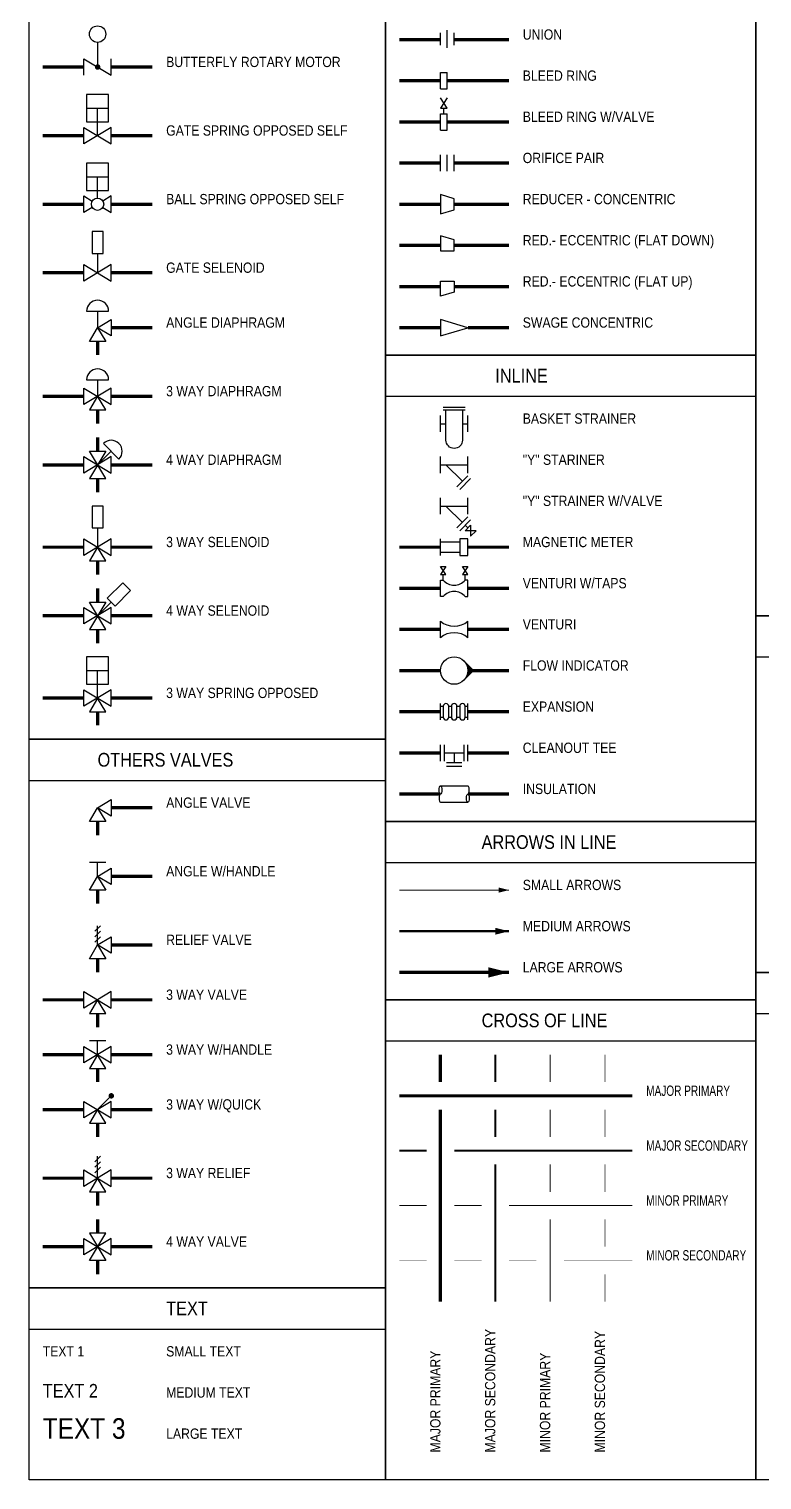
# Model space of a CAD drawing. Header units: inches. Extents: x 39.8 to 67.8, y 12.5 to 38.1.
# Drawn here: x 39.84 to 46.52, y 12.5 to 25.72 of the extents above; entities that cross this region are included whole.
import ezdxf
from ezdxf.enums import TextEntityAlignment as Align

# ---------------------------------------------------------------- set-up
doc = ezdxf.new("R2010")
doc.units = ezdxf.units.IN
doc.header["$MEASUREMENT"] = 0
for name, color, linetype in [('EQUIP', 3, 'Continuous'), ('GRAPH', 6, 'Continuous'), ('MAJOR-1', 2, 'Continuous'), ('MAJOR-2', 1, 'Continuous'), ('Minor-1', 4, 'Continuous'), ('Minor-2', 6, 'Continuous'), ('TEXT', 7, 'Continuous')]:
    doc.layers.add(name, color=color, linetype=linetype)
doc.styles.get("Standard").update_dxf_attribs({"font": 'arial.ttf'})

# ---------------------------------------------------------------- blocks, each defined once
blk = doc.blocks.new('VAL_CTRL_9')
blk.add_line((0, 0.9), (0, 0))
for points in [[(-0.5, -0.3), (-0.5, 0.3), (0.5, -0.3)], [(0.5, -0.3), (0.5, 0.3)]]:
    blk.add_lwpolyline(points)
at = {"const_width": 0.1}
blk.add_lwpolyline([(-0.05, 0, 1), (0.05, 0, 1)], format="xyb", close=True, dxfattribs=at)
blk.add_circle((0, 1.2), 0.3)
at = {"flags": 8}
for tag, p in [('SIZE', (1.4, 0.7)), ('SPEC', (0, -0.7)), ('TAG', (0, -1.3))]:
    blk.add_attdef(tag, text='', height=0.4, dxfattribs=at).set_placement(p, align=Align.MIDDLE)
blk = doc.blocks.new('VAL_CTRL_10')
for p, q in [((-0.4, 1), (0.4, 1)), ((0, 0), (0, 1))]:
    blk.add_line(p, q)
blk.add_lwpolyline([(-0.4, 0.5), (0.4, 0.5), (0.4, 1.5), (-0.4, 1.5)], close=True)
blk.add_lwpolyline([(-0.5, -0.3), (-0.5, 0.3), (0.5, -0.3), (0.5, 0.3), (-0.5, -0.3)])
at = {"flags": 8}
for tag, p in [('SIZE', (1.4, 0.7)), ('SPEC', (0, -0.7)), ('TAG', (0, -1.3))]:
    blk.add_attdef(tag, text='', height=0.4, dxfattribs=at).set_placement(p, align=Align.MIDDLE)
blk = doc.blocks.new('VAL_CTRL_11')
for p, q in [((-0.4, 1), (0.4, 1)), ((0, 0.224), (0, 1))]:
    blk.add_line(p, q)
blk.add_lwpolyline([(-0.4, 0.5), (0.4, 0.5), (0.4, 1.5), (-0.4, 1.5)], close=True)
for points in [[(-0.5, -0.3), (-0.5, 0.3), (-0.192, 0.115)], [(0.192, -0.115), (0.5, -0.3), (0.5, 0.3), (0.192, 0.115)], [(-0.192, -0.115), (-0.5, -0.3)]]:
    blk.add_lwpolyline(points)
blk.add_circle((0, 0), 0.224)
at = {"flags": 8}
for tag, p in [('SIZE', (1.4, 0.7)), ('SPEC', (0, -0.7)), ('TAG', (0, -1.3))]:
    blk.add_attdef(tag, text='', height=0.4, dxfattribs=at).set_placement(p, align=Align.MIDDLE)
blk = doc.blocks.new('VAL_CTRL_12')
blk.add_line((0, 0.7), (0, 0))
blk.add_lwpolyline([(-0.2, 0.7), (0.2, 0.7), (0.2, 1.5), (-0.2, 1.5)], close=True)
blk.add_lwpolyline([(-0.5, -0.3), (-0.5, 0.3), (0.5, -0.3), (0.5, 0.3), (-0.5, -0.3)])
at = {"flags": 8}
for tag, p in [('SIZE', (1.4, 0.7)), ('SPEC', (0, -0.7)), ('TAG', (0, -1.3))]:
    blk.add_attdef(tag, text='', height=0.4, dxfattribs=at).set_placement(p, align=Align.MIDDLE)
blk = doc.blocks.new('VAL_CTRL_15')
for p, q in [((-0.4, 0.6), (0.4, 0.6)), ((0, 0.6), (0, 0))]:
    blk.add_line(p, q)
blk.add_lwpolyline([(0, 0), (0.3, -0.5), (-0.3, -0.5), (0, 0), (0.5, 0.3), (0.5, -0.3)], close=True)
blk.add_arc((0, 0.6), 0.4, 0, 180)
at = {"flags": 8}
for tag, p in [('SIZE', (-1.2, 0.6)), ('SPEC', (-1.2, 0)), ('TAG', (-1.2, -0.6))]:
    blk.add_attdef(tag, text='', height=0.4, dxfattribs=at).set_placement(p, align=Align.MIDDLE)
blk = doc.blocks.new('VAL_CTRL_16')
for p, q in [((-0.4, 0.6), (0.4, 0.6)), ((0, 0.6), (0, 0))]:
    blk.add_line(p, q)
blk.add_lwpolyline([(-0.5, -0.3), (-0.5, 0.3), (0.5, -0.3), (0.5, 0.3), (-0.5, -0.3)])
blk.add_lwpolyline([(0, 0), (-0.3, -0.5), (0.3, -0.5)], close=True)
blk.add_arc((0, 0.6), 0.4, 0, 180)
at = {"flags": 8}
for tag, p in [('SIZE', (1.2, 0.6)), ('SPEC', (1.2, -0.6)), ('TAG', (1.2, -1.2))]:
    blk.add_attdef(tag, text='', height=0.4, dxfattribs=at).set_placement(p, align=Align.MIDDLE)
blk = doc.blocks.new('VAL_CTRL_17')
for p, q in [((0.212, 0.778), (0.778, 0.212)), ((0.495, 0.495), (0, 0))]:
    blk.add_line(p, q)
for points in [[(-0.5, -0.3), (-0.5, 0.3), (0.5, -0.3), (0.5, 0.3), (-0.5, -0.3)], [(-0.3, 0.5), (0.3, 0.5), (-0.3, -0.5), (0.3, -0.5), (-0.3, 0.5)]]:
    blk.add_lwpolyline(points)
blk.add_arc((0.495, 0.495), 0.4, 315, 135)
at = {"flags": 8}
for tag, p in [('SIZE', (1.7, 0.6)), ('SPEC', (1.2, -0.6)), ('TAG', (1.2, -1.2))]:
    blk.add_attdef(tag, text='', height=0.4, dxfattribs=at).set_placement(p, align=Align.MIDDLE)
blk = doc.blocks.new('VAL_CTRL_19')
blk.add_line((0.495, 0.495), (0, 0))
blk.add_lwpolyline([(0.354, 0.636), (0.636, 0.354), (1.202, 0.919), (0.919, 1.202)], close=True)
for points in [[(-0.5, -0.3), (-0.5, 0.3), (0.5, -0.3), (0.5, 0.3), (-0.5, -0.3)], [(-0.3, 0.5), (0.3, 0.5), (-0.3, -0.5), (0.3, -0.5), (-0.3, 0.5)]]:
    blk.add_lwpolyline(points)
at = {"flags": 8}
for tag, p in [('SIZE', (1.867, 0.6)), ('SPEC', (1.1, -0.6)), ('TAG', (1.1, -1.2))]:
    blk.add_attdef(tag, text='', height=0.4, dxfattribs=at).set_placement(p, align=Align.MIDDLE)
blk = doc.blocks.new('VAL_CTRL_18')
blk.add_line((0, 0.7), (0, 0))
for points in [[(-0.2, 0.7), (0.2, 0.7), (0.2, 1.5), (-0.2, 1.5)], [(0, 0), (-0.3, -0.5), (0.3, -0.5)]]:
    blk.add_lwpolyline(points, close=True)
blk.add_lwpolyline([(-0.5, -0.3), (-0.5, 0.3), (0.5, -0.3), (0.5, 0.3), (-0.5, -0.3)])
at = {"flags": 8}
for tag, p in [('SIZE', (1.2, 0.6)), ('SPEC', (1.2, -0.6)), ('TAG', (1.2, -1.2))]:
    blk.add_attdef(tag, text='', height=0.4, dxfattribs=at).set_placement(p, align=Align.MIDDLE)
blk = doc.blocks.new('VAL_CTRL_20')
for p, q in [((-0.4, 1), (0.4, 1)), ((0, 0), (0, 1))]:
    blk.add_line(p, q)
for points in [[(-0.4, 0.5), (0.4, 0.5), (0.4, 1.5), (-0.4, 1.5)], [(0, 0), (-0.3, -0.5), (0.3, -0.5)]]:
    blk.add_lwpolyline(points, close=True)
blk.add_lwpolyline([(-0.5, -0.3), (-0.5, 0.3), (0.5, -0.3), (0.5, 0.3), (-0.5, -0.3)])
at = {"flags": 8}
for tag, p in [('SIZE', (1.2, 0.6)), ('SPEC', (1.2, -0.6)), ('TAG', (1.2, -1.2))]:
    blk.add_attdef(tag, text='', height=0.4, dxfattribs=at).set_placement(p, align=Align.MIDDLE)
blk = doc.blocks.new('VAL_ANGLE')
blk.add_lwpolyline([(0, 0), (0.3, -0.5), (-0.3, -0.5), (0, 0), (0.5, 0.3), (0.5, -0.3)], close=True)
at = {"flags": 8}
for tag, p in [('SIZE', (-1.1, 0.6)), ('SPEC', (-1.1, 0)), ('TAG', (-1.1, -0.6))]:
    blk.add_attdef(tag, text='', height=0.4, dxfattribs=at).set_placement(p, align=Align.MIDDLE)
blk = doc.blocks.new('VAL_ANGLE1')
for p, q in [((0.3, 0.5), (-0.3, 0.5)), ((0, 0), (0, 0.5))]:
    blk.add_line(p, q)
blk.add_lwpolyline([(0, 0), (0.3, -0.5), (-0.3, -0.5), (0, 0), (0.5, 0.3), (0.5, -0.3)], close=True)
at = {"flags": 8}
for tag, p in [('SIZE', (-1.1, 0.6)), ('SPEC', (-1.1, 0)), ('TAG', (-1.1, -0.6))]:
    blk.add_attdef(tag, text='', height=0.4, dxfattribs=at).set_placement(p, align=Align.MIDDLE)
blk = doc.blocks.new('VAL_RELIEF')
for p, q in [((-0.1, 0.5), (0.1, 0.7)), ((0, 0), (0, 0.7)), ((-0.1, 0.3), (0.1, 0.5)), ((-0.1, 0.1), (0.1, 0.3))]:
    blk.add_line(p, q)
blk.add_lwpolyline([(0, 0), (0.3, -0.5), (-0.3, -0.5), (0, 0), (0.5, 0.3), (0.5, -0.3)], close=True)
at = {"flags": 8}
for tag, p in [('SIZE', (-1.1, 0.6)), ('SPEC', (-1.1, 0)), ('TAG', (-1.1, -0.6))]:
    blk.add_attdef(tag, text='', height=0.4, dxfattribs=at).set_placement(p, align=Align.MIDDLE)
blk = doc.blocks.new('VAL_3_WAY')
blk.add_lwpolyline([(-0.5, -0.3), (-0.5, 0.3), (0.5, -0.3), (0.5, 0.3), (-0.5, -0.3)])
blk.add_lwpolyline([(0, 0), (-0.3, -0.5), (0.3, -0.5)], close=True)
at = {"flags": 8}
for tag, p in [('SIZE', (1.1, 0.6)), ('SPEC', (1.1, -0.6)), ('TAG', (1.1, -1.2))]:
    blk.add_attdef(tag, text='', height=0.4, dxfattribs=at).set_placement(p, align=Align.MIDDLE)
blk = doc.blocks.new('VAL_3_WAY1')
for p, q in [((0.3, 0.5), (-0.3, 0.5)), ((0, 0), (0, 0.5))]:
    blk.add_line(p, q)
blk.add_lwpolyline([(-0.5, -0.3), (-0.5, 0.3), (0.5, -0.3), (0.5, 0.3), (-0.5, -0.3)])
blk.add_lwpolyline([(0, 0), (-0.3, -0.5), (0.3, -0.5)], close=True)
at = {"flags": 8}
for tag, p in [('SIZE', (1.1, 0.6)), ('SPEC', (1.1, -0.6)), ('TAG', (1.1, -1.2))]:
    blk.add_attdef(tag, text='', height=0.4, dxfattribs=at).set_placement(p, align=Align.MIDDLE)
blk = doc.blocks.new('VAL_3_WAY2')
blk.add_line((0, 0), (0.5, 0.5))
at = {"const_width": 0.1}
blk.add_lwpolyline([(0.5, 0.55, 1), (0.5, 0.45, 1)], format="xyb", close=True, dxfattribs=at)
blk.add_lwpolyline([(-0.5, -0.3), (-0.5, 0.3), (0.5, -0.3), (0.5, 0.3), (-0.5, -0.3)])
blk.add_lwpolyline([(0, 0), (-0.3, -0.5), (0.3, -0.5)], close=True)
at = {"flags": 8}
for tag, p in [('SIZE', (1.4, 0.6)), ('SPEC', (1.1, -0.6)), ('TAG', (1.1, -1.2))]:
    blk.add_attdef(tag, text='', height=0.4, dxfattribs=at).set_placement(p, align=Align.MIDDLE)
blk = doc.blocks.new('VAL_3_RELIEF')
for p, q in [((-0.1, 0.6), (0.1, 0.8)), ((-0.1, 0.4), (0.1, 0.6)), ((0, 0), (0, 0.8)), ((-0.1, 0.2), (0.1, 0.4))]:
    blk.add_line(p, q)
blk.add_lwpolyline([(-0.5, -0.3), (-0.5, 0.3), (0.5, -0.3), (0.5, 0.3), (-0.5, -0.3)])
blk.add_lwpolyline([(0, 0), (-0.3, -0.5), (0.3, -0.5)], close=True)
at = {"flags": 8}
for tag, p in [('SIZE', (1.1, 0.6)), ('SPEC', (1.1, -0.6)), ('TAG', (1.1, -1.2))]:
    blk.add_attdef(tag, text='', height=0.4, dxfattribs=at).set_placement(p, align=Align.MIDDLE)
blk = doc.blocks.new('VAL_4_WAY')
for points in [[(-0.5, -0.3), (-0.5, 0.3), (0.5, -0.3), (0.5, 0.3), (-0.5, -0.3)], [(0.3, -0.5), (-0.3, -0.5), (0.3, 0.5), (-0.3, 0.5), (0.3, -0.5)]]:
    blk.add_lwpolyline(points)
at = {"flags": 8}
for tag, p in [('SIZE', (1.1, 0.6)), ('SPEC', (1.1, -0.6)), ('TAG', (1.1, -1.2))]:
    blk.add_attdef(tag, text='', height=0.4, dxfattribs=at).set_placement(p, align=Align.MIDDLE)
blk = doc.blocks.new('UNION')
for p, q in [((0, -0.4), (0, 0.5)), ((0.5, -0.6), (0.5, 0.7)), ((1, -0.4), (1, 0.5))]:
    blk.add_line(p, q)
at = {"flags": 8}
for tag, p in [('SIZE', (0.5, 1.5)), ('SPEC', (0.5, -1.4)), ('TAG', (0.5, -2.6))]:
    blk.add_attdef(tag, text='', height=0.8, dxfattribs=at).set_placement(p, align=Align.MIDDLE)
blk = doc.blocks.new('BLEED')
for p, q in [((0, 1.2), (1, 1.2)), ((0, -1.2), (0, 1.2)), ((1, -1.2), (1, 1.2)), ((0, -1.2), (1, -1.2))]:
    blk.add_line(p, q)
at = {"flags": 8}
for tag, p in [('SIZE', (0, 2.8)), ('SPEC', (0, -2.8)), ('TAG', (0, -5.2))]:
    blk.add_attdef(tag, text='', height=1.6, dxfattribs=at).set_placement(p, align=Align.MIDDLE)
blk = doc.blocks.new('BLEED_VALVE')
for p, q in [((1, 3.5), (0, 2)), ((1, 2), (0, 3.5)), ((0, 2), (1, 2)), ((0, -1.2), (0, 1.2)), ((0, 1.2), (1, 1.2)), ((0.5, 1.2), (0.5, 2)), ((1, -1.2), (1, 1.2)), ((0, -1.2), (1, -1.2))]:
    blk.add_line(p, q)
at = {"flags": 8}
for tag, p in [('SIZE', (4.3, 2.8)), ('SPEC', (0, -2.8)), ('TAG', (0, -5.2))]:
    blk.add_attdef(tag, text='', height=1.6, dxfattribs=at).set_placement(p, align=Align.MIDDLE)
blk = doc.blocks.new('ORIFICE')
for p, q in [((0, -0.6), (0, 0.6)), ((0.5, -0.6), (0.5, 0.6)), ((1, -0.6), (1, 0.6))]:
    blk.add_line(p, q)
at = {"flags": 8}
for tag, p in [('SIZE', (0.5, 1.4)), ('SPEC', (0.5, -1.4)), ('TAG', (0.5, -2.6))]:
    blk.add_attdef(tag, text='', height=0.8, dxfattribs=at).set_placement(p, align=Align.MIDDLE)
blk = doc.blocks.new('REDUCER_CONC')
blk.add_lwpolyline([(0, 0.7), (0, -0.7), (1, -0.4), (1, 0.4), (0, 0.7)])
at = {"flags": 8}
for tag, p in [('SIZE', (0, 1.4)), ('SPEC', (0, -1.47)), ('TAG', (0, -2.6))]:
    blk.add_attdef(tag, text='', height=0.667, dxfattribs=at).set_placement(p, align=Align.MIDDLE)
blk = doc.blocks.new('REDUCER_ECC_DOWN')
blk.add_lwpolyline([(0, 0.7), (0, -0.4), (1, -0.4), (1, 0.4), (0, 0.7)])
at = {"flags": 8}
for tag, p in [('SIZE', (0, 1.53)), ('SPEC', (0, -1.2)), ('TAG', (0, -2.4))]:
    blk.add_attdef(tag, text='', height=0.667, dxfattribs=at).set_placement(p, align=Align.MIDDLE)
blk = doc.blocks.new('REDUCER_ECC_UP')
blk.add_lwpolyline([(0, -0.7), (0, 0.4), (1, 0.4), (1, -0.4), (0, -0.7)])
at = {"flags": 8}
for tag, p in [('SIZE', (0, 1.23)), ('SPEC', (0, -1.4)), ('TAG', (-0.01, -2.47))]:
    blk.add_attdef(tag, text='', height=0.667, dxfattribs=at).set_placement(p, align=Align.MIDDLE)
blk = doc.blocks.new('SWAGE_CONC')
for points in [[(1, 0), (0, 0.3)], [(0, 0.3), (0, -0.3), (1, 0)]]:
    blk.add_lwpolyline(points)
at = {"flags": 8}
for tag, p in [('SIZE', (0, 1.167)), ('SPEC', (0, -1.167)), ('TAG', (0, -2.367))]:
    blk.add_attdef(tag, text='', height=0.667, dxfattribs=at).set_placement(p, align=Align.MIDDLE)
blk = doc.blocks.new('Y_STRAINER_VALVE')
for p, q in [((-0.5, 0), (0.5, 0)), ((0.4, -0.9), (0.6, -0.7)), ((0.4, -0.7), (0.5, -0.8)), ((0.8, -0.9), (0.4, -0.9)), ((0.6, -0.7), (0.6, -1.1)), ((0.6, -1.1), (0.8, -0.9))]:
    blk.add_line(p, q)
for points in [[(-0.5, -0.3), (-0.5, 0.3)], [(-0.3, 0), (0.3, -0.6)], [(0.5, -0.3), (0.5, 0.3)], [(0.5, -0.4), (0.1, -0.8)], [(0.6, -0.5), (0.2, -0.9)]]:
    blk.add_lwpolyline(points)
at = {"flags": 8}
for tag, p in [('SIZE', (0, 0.7)), ('SPEC', (0, -1.4)), ('TAG', (0, -2))]:
    blk.add_attdef(tag, text='', height=0.4, dxfattribs=at).set_placement(p, align=Align.MIDDLE)
blk = doc.blocks.new('MAGMETER')
for points in [[(-0.5, -0.3), (-0.5, 0.3)], [(-0.5, 0.2), (0.2, 0.2)], [(0.2, -0.2), (-0.5, -0.2)]]:
    blk.add_lwpolyline(points)
blk.add_lwpolyline([(0.2, -0.3), (0.5, -0.3), (0.5, 0.3), (0.2, 0.3)], close=True)
at = {"flags": 8}
for tag, p in [('SIZE', (0, 0.7)), ('SPEC', (0, -0.7)), ('TAG', (0, -1.3))]:
    blk.add_attdef(tag, text='', height=0.4, dxfattribs=at).set_placement(p, align=Align.MIDDLE)
blk = doc.blocks.new('VENTURI_TAP')
for p, q in [((-0.4, 0.3), (-0.4, 0.5)), ((0.4, 0.3), (0.4, 0.5))]:
    blk.add_line(p, q)
for points in [[(-0.5, 0.5), (-0.3, 0.5), (-0.5, 0.8), (-0.3, 0.8), (-0.5, 0.5)], [(0.3, 0.5), (0.5, 0.5), (0.3, 0.8), (0.5, 0.8), (0.3, 0.5)], [(-0.4, -0.3), (-0.5, -0.3), (-0.5, 0.3), (-0.4, 0.3)], [(0.4, -0.3), (0.5, -0.3), (0.5, 0.3), (0.4, 0.3)]]:
    blk.add_lwpolyline(points)
for centre, start, end in [((0, 0.639), 220.2749, 319.7251), ((0, -0.639), 40.2749, 139.7251)]:
    blk.add_arc(centre, 0.524, start, end)
at = {"flags": 8}
for tag, p in [('SIZE', (1.3, 0.7)), ('SPEC', (0, -0.7)), ('TAG', (0, -1.3))]:
    blk.add_attdef(tag, text='', height=0.4, dxfattribs=at).set_placement(p, align=Align.MIDDLE)
blk = doc.blocks.new('BASKET_STRAINER')
for p, q in [((-0.4, 0.6), (0.4, 0.6)), ((-0.5, 0), (-0.3, 0)), ((-0.4, 0.5), (0.4, 0.5)), ((0.3, 0), (0.5, 0)), ((0, -0.9), (0, -0.9))]:
    blk.add_line(p, q)
for points in [[(-0.5, -0.3), (-0.5, 0.3)], [(0.5, -0.3), (0.5, 0.3)]]:
    blk.add_lwpolyline(points)
blk.add_lwpolyline([(0.3, 0.5), (0.3, -0.6, -0.414214), (0, -0.9, -0.414214), (-0.3, -0.6), (-0.3, 0.5)], format="xyb")
at = {"flags": 8}
for tag, p in [('SIZE', (0, 1)), ('SPEC', (0, -1.3)), ('TAG', (0, -1.9))]:
    blk.add_attdef(tag, text='', height=0.4, dxfattribs=at).set_placement(p, align=Align.MIDDLE)
blk = doc.blocks.new('Y_STRAINER')
blk.add_line((-0.5, 0), (0.5, 0))
for points in [[(-0.5, -0.3), (-0.5, 0.3)], [(-0.3, 0), (0.3, -0.6)], [(0.5, -0.3), (0.5, 0.3)], [(0.5, -0.4), (0.1, -0.8)], [(0.6, -0.5), (0.2, -0.9)]]:
    blk.add_lwpolyline(points)
at = {"flags": 8}
for tag, p in [('SIZE', (0, 0.7)), ('SPEC', (0, -1.3)), ('TAG', (0, -1.9))]:
    blk.add_attdef(tag, text='', height=0.4, dxfattribs=at).set_placement(p, align=Align.MIDDLE)
blk = doc.blocks.new('VENTURI')
for points in [[(-0.5, -0.3), (-0.5, 0.3)], [(0.5, -0.3), (0.5, 0.3)]]:
    blk.add_lwpolyline(points)
for centre, start, end in [((0, 0.9), 230.1944, 309.8056), ((0, -0.9), 50.1944, 129.8056)]:
    blk.add_arc(centre, 0.781, start, end)
at = {"flags": 8}
for tag, p in [('SIZE', (0, 0.7)), ('SPEC', (0, -0.7)), ('TAG', (0, -1.3))]:
    blk.add_attdef(tag, text='', height=0.4, dxfattribs=at).set_placement(p, align=Align.MIDDLE)
blk = doc.blocks.new('*X68')
at = {"color": 0}
for p, q in [((0.358, 0.349), (0.358, 0.349)), ((0.362, 0.345), (0.362, 0.345)), ((0.367, 0.34), (0.367, 0.34)), ((0.371, 0.335), (0.371, 0.336)), ((0.375, 0.331), (0.376, 0.331)), ((0.379, 0.326), (0.38, 0.327)), ((0.383, 0.321), (0.384, 0.323)), ((0.387, 0.316), (0.389, 0.318)), ((0.391, 0.312), (0.393, 0.314)), ((0.395, 0.307), (0.398, 0.309)), ((0.399, 0.302), (0.402, 0.305)), ((0.403, 0.297), (0.407, 0.301)), ((0.405, -0.293), (0.703, 0.004)), ((0.406, 0.291), (0.411, 0.296)), ((0.41, 0.286), (0.415, 0.292)), ((0.414, 0.281), (0.42, 0.287)), ((0.417, 0.276), (0.424, 0.283)), ((0.421, 0.27), (0.429, 0.278)), ((0.423, -0.266), (0.698, 0.009)), ((0.424, 0.265), (0.433, 0.274)), ((0.427, 0.259), (0.438, 0.27)), ((0.431, 0.254), (0.442, 0.265)), ((0.434, 0.248), (0.446, 0.261)), ((0.436, -0.244), (0.694, 0.013)), ((0.437, 0.243), (0.451, 0.256)), ((0.44, 0.237), (0.455, 0.252)), ((0.443, 0.231), (0.46, 0.247)), ((0.446, 0.225), (0.464, 0.243)), ((0.446, -0.225), (0.689, 0.018)), ((0.449, 0.219), (0.468, 0.239)), ((0.452, 0.213), (0.473, 0.234)), ((0.454, -0.208), (0.685, 0.022)), ((0.455, 0.207), (0.477, 0.23)), ((0.458, 0.201), (0.482, 0.225)), ((0.46, 0.195), (0.486, 0.221)), ((0.461, -0.193), (0.681, 0.027)), ((0.463, 0.189), (0.491, 0.217)), ((0.465, 0.183), (0.495, 0.212)), ((0.467, -0.178), (0.676, 0.031)), ((0.468, 0.176), (0.499, 0.208)), ((0.47, 0.17), (0.504, 0.203)), ((0.472, -0.164), (0.672, 0.035)), ((0.473, 0.163), (0.508, 0.199)), ((0.475, 0.157), (0.513, 0.194)), ((0.477, 0.15), (0.517, 0.19)), ((0.477, -0.151), (0.667, 0.04)), ((0.479, 0.143), (0.521, 0.186)), ((0.481, 0.136), (0.526, 0.181)), ((0.481, -0.138), (0.663, 0.044)), ((0.483, 0.129), (0.53, 0.177)), ((0.484, -0.126), (0.658, 0.049)), ((0.485, 0.122), (0.535, 0.172)), ((0.487, 0.115), (0.539, 0.168)), ((0.487, -0.114), (0.654, 0.053)), ((0.488, 0.108), (0.544, 0.164)), ((0.489, -0.103), (0.65, 0.057)), ((0.49, 0.101), (0.548, 0.159)), ((0.491, 0.093), (0.552, 0.155)), ((0.491, -0.092), (0.645, 0.062)), ((0.493, 0.086), (0.557, 0.15)), ((0.493, -0.081), (0.641, 0.066)), ((0.494, 0.078), (0.561, 0.146)), ((0.495, 0.071), (0.566, 0.141)), ((0.495, -0.071), (0.636, 0.071)), ((0.496, 0.063), (0.57, 0.137)), ((0.496, -0.061), (0.632, 0.075)), ((0.497, 0.055), (0.575, 0.133)), ((0.497, -0.051), (0.628, 0.08)), ((0.498, 0.047), (0.579, 0.128)), ((0.498, 0.039), (0.583, 0.124)), ((0.498, -0.041), (0.623, 0.084)), ((0.499, 0.031), (0.588, 0.119)), ((0.499, -0.031), (0.619, 0.088)), ((0.5, 0.022), (0.592, 0.115)), ((0.5, 0.014), (0.597, 0.11)), ((0.5, 0.005), (0.601, 0.106)), ((0.5, -0.004), (0.605, 0.102)), ((0.5, -0.013), (0.61, 0.097)), ((0.5, -0.022), (0.614, 0.093))]:
    blk.add_line(p, q, dxfattribs=at)
blk = doc.blocks.new('FLOW')
blk.add_lwpolyline([(0.354, -0.354), (0.707, 0), (0.354, 0.354)])
blk.add_circle((0, 0), 0.5)
at = {"linetype": 'Continuous'}
blk.add_blockref('*X68', (0, 0), dxfattribs=at)
at = {"flags": 8}
blk.add_attdef('FUNCTION', text='', height=0.2, dxfattribs=at).set_placement((0, 0.1), align=Align.CENTER)
blk.add_attdef('TAG', text='', height=0.2, dxfattribs=at).set_placement((0, -0.1), align=Align.TOP_CENTER)
blk = doc.blocks.new('EXPANSION')
for p, q in [((-0.5, 0.2), (-0.4, 0.2)), ((-0.2, 0.2), (-0.1, 0.2)), ((0.1, 0.2), (0.2, 0.2)), ((0.4, 0.2), (0.5, 0.2)), ((-0.5, -0.2), (-0.4, -0.2)), ((-0.2, -0.2), (-0.1, -0.2)), ((0.1, -0.2), (0.2, -0.2)), ((0.4, -0.2), (0.5, -0.2))]:
    blk.add_line(p, q)
for points in [[(-0.5, -0.3), (-0.5, 0.3)], [(0.5, -0.3), (0.5, 0.3)]]:
    blk.add_lwpolyline(points)
for points in [[(-0.3, -0.3), (-0.3, -0.3, 0.414214), (-0.2, -0.2), (-0.2, 0.2, 0.414214), (-0.3, 0.3), (-0.3, 0.3, 0.414214), (-0.4, 0.2), (-0.4, -0.2, 0.414214)], [(0, -0.3), (0, -0.3, 0.414214), (0.1, -0.2), (0.1, 0.2, 0.414214), (0, 0.3), (0, 0.3, 0.414214), (-0.1, 0.2), (-0.1, -0.2, 0.414214)], [(0.3, -0.3), (0.3, -0.3, 0.414214), (0.4, -0.2), (0.4, 0.2, 0.414214), (0.3, 0.3), (0.3, 0.3, 0.414214), (0.2, 0.2), (0.2, -0.2, 0.414214)]]:
    blk.add_lwpolyline(points, format="xyb", close=True)
at = {"flags": 8}
for tag, p in [('SIZE', (0, 0.7)), ('SPEC', (0, -0.7)), ('TAG', (0, -1.3))]:
    blk.add_attdef(tag, text='', height=0.4, dxfattribs=at).set_placement(p, align=Align.MIDDLE)
blk = doc.blocks.new('CLEAN_TEE')
blk.add_line((-0.359, 0), (0.359, 0))
for points in [[(-0.5, -0.3), (-0.5, 0.3)], [(-0.359, -0.3), (-0.359, 0.3)], [(0, 0), (0, -0.359)], [(0.359, -0.3), (0.359, 0.3)], [(0.5, -0.3), (0.5, 0.3)], [(0.283, -0.359), (-0.283, -0.359)], [(0.283, -0.5), (-0.283, -0.5)]]:
    blk.add_lwpolyline(points)
at = {"flags": 8}
for tag, p in [('SIZE', (0, 0.7)), ('SPEC', (0, -0.9)), ('TAG', (0, -1.5))]:
    blk.add_attdef(tag, text='', height=0.4, dxfattribs=at).set_placement(p, align=Align.MIDDLE)
blk = doc.blocks.new('INSULATION')
for p, q in [((-0.5, 0.3), (0.5, 0.3)), ((-0.5, -0.3), (0.5, -0.3))]:
    blk.add_line(p, q)
for centre in [(-0.5, 0.15), (0.5, -0.15)]:
    blk.add_ellipse(centre, major_axis=(0, -0.15), ratio=0.333333)
for centre, start_param, end_param in [((-0.5, -0.15), 3.141593, 6.283185), ((0.5, 0.15), 0, 3.141593)]:
    blk.add_ellipse(centre, major_axis=(0, -0.15), ratio=0.333333, start_param=start_param, end_param=end_param)
at = {"flags": 8}
for tag, p in [('SIZE', (0, 0.7)), ('SPEC', (0, -0.7)), ('TAG', (0, -1.3))]:
    blk.add_attdef(tag, text='', height=0.4, dxfattribs=at).set_placement(p, align=Align.MIDDLE)
blk = doc.blocks.new('ARROW_1')
blk.add_lwpolyline([(0, 0, 0, 0.5, 0), (-1, 0, 0.5, 0.5, 0)], format="xyseb")

msp = doc.modelspace()

# ---------------------------------------------------------------- linework, layer by layer
for p, q in [((43.092, 22.371), (46.467, 22.371)), ((46.467, 19.996), (49.842, 19.996)), ((39.842, 18.871), (43.092, 18.871)), ((43.092, 18.121), (46.467, 18.121)), ((46.467, 16.746), (49.842, 16.746)), ((43.092, 16.496), (46.467, 16.496)), ((39.842, 13.871), (43.092, 13.871))]:
    msp.add_line(p, q)
for points in [[(49.842, 20.371), (46.467, 20.371), (46.467, 38.121), (49.842, 38.121)], [(43.092, 19.246), (39.842, 19.246), (39.842, 31.246), (43.092, 31.246)], [(46.467, 22.746), (43.092, 22.746), (43.092, 28.121), (46.467, 28.121)], [(46.467, 18.496), (43.092, 18.496), (43.092, 22.746), (46.467, 22.746)], [(49.842, 17.121), (46.467, 17.121), (46.467, 20.371), (49.842, 20.371)], [(43.092, 14.246), (39.842, 14.246), (39.842, 19.246), (43.092, 19.246)], [(46.467, 16.871), (43.092, 16.871), (43.092, 18.496), (46.467, 18.496)], [(49.842, 12.496), (46.467, 12.496), (46.467, 17.121), (49.842, 17.121)], [(46.467, 12.496), (43.092, 12.496), (43.092, 16.871), (46.467, 16.871)], [(43.092, 12.496), (39.842, 12.496), (39.842, 14.246), (43.092, 14.246)]]:
    msp.add_lwpolyline(points, close=True)
at = {"layer": 'MAJOR-1', "linetype": 'Continuous', "const_width": 0.03}
for points in [[(43.217, 25.621), (43.592, 25.621)], [(43.717, 25.621), (44.217, 25.621)], [(39.967, 25.371), (40.342, 25.371)], [(40.592, 25.371), (40.967, 25.371)], [(43.217, 25.246), (43.592, 25.246)], [(43.654, 25.246), (44.217, 25.246)], [(43.217, 24.871), (43.592, 24.871)], [(43.654, 24.871), (44.217, 24.871)], [(39.967, 24.746), (40.342, 24.746)], [(40.592, 24.746), (40.967, 24.746)], [(43.217, 24.496), (43.592, 24.496)], [(43.717, 24.496), (44.217, 24.496)], [(39.967, 24.121), (40.342, 24.121)], [(40.592, 24.121), (40.967, 24.121)], [(43.217, 24.121), (43.592, 24.121)], [(43.717, 24.121), (44.217, 24.121)], [(43.217, 23.746), (43.592, 23.746)], [(43.717, 23.746), (44.217, 23.746)], [(39.967, 23.496), (40.342, 23.496)], [(40.592, 23.496), (40.967, 23.496)], [(43.217, 23.371), (43.592, 23.371)], [(43.717, 23.371), (44.217, 23.371)], [(40.967, 22.996), (40.592, 22.996)], [(43.217, 22.996), (43.592, 22.996)], [(43.842, 22.996), (44.217, 22.996)], [(40.467, 22.871), (40.467, 22.746)], [(40.342, 22.371), (39.967, 22.371)], [(40.967, 22.371), (40.592, 22.371)], [(40.467, 22.246), (40.467, 22.121)], [(40.467, 21.996), (40.467, 21.871)], [(40.342, 21.746), (39.967, 21.746)], [(40.967, 21.746), (40.592, 21.746)], [(40.467, 21.496), (40.467, 21.621)], [(39.967, 20.996), (40.342, 20.996)], [(40.592, 20.996), (40.967, 20.996)], [(43.217, 20.996), (43.592, 20.996)], [(43.842, 20.996), (44.217, 20.996)], [(40.467, 20.871), (40.467, 20.746)], [(40.467, 20.621), (40.467, 20.496)], [(43.217, 20.621), (43.592, 20.621)], [(43.842, 20.621), (44.217, 20.621)], [(40.342, 20.371), (39.967, 20.371)], [(40.967, 20.371), (40.592, 20.371)], [(40.467, 20.246), (40.467, 20.121)], [(43.217, 20.246), (43.592, 20.246)], [(43.842, 20.246), (44.217, 20.246)], [(43.217, 19.871), (43.592, 19.871)], [(43.842, 19.871), (44.217, 19.871)], [(39.967, 19.621), (40.342, 19.621)], [(40.592, 19.621), (40.967, 19.621)], [(40.467, 19.371), (40.467, 19.496)], [(43.217, 19.496), (43.592, 19.496)], [(43.842, 19.496), (44.217, 19.496)], [(43.217, 19.121), (43.592, 19.121)], [(43.842, 19.121), (44.217, 19.121)], [(43.217, 18.746), (43.592, 18.746)], [(43.842, 18.746), (44.217, 18.746)], [(40.592, 18.621), (40.967, 18.621)], [(40.467, 18.371), (40.467, 18.496)], [(40.592, 17.996), (40.967, 17.996)], [(40.467, 17.746), (40.467, 17.871)], [(40.967, 17.371), (40.592, 17.371)], [(40.467, 17.246), (40.467, 17.121)], [(43.217, 17.121), (44.217, 17.121)], [(40.342, 16.871), (39.967, 16.871)], [(40.967, 16.871), (40.592, 16.871)], [(40.467, 16.746), (40.467, 16.621)], [(40.342, 16.371), (39.967, 16.371)], [(40.967, 16.371), (40.592, 16.371)], [(43.592, 16.371), (43.592, 16.121)], [(40.467, 16.246), (40.467, 16.121)], [(43.217, 15.996), (45.342, 15.996)], [(40.342, 15.871), (39.967, 15.871)], [(40.967, 15.871), (40.592, 15.871)], [(43.592, 15.871), (43.592, 14.121)], [(40.467, 15.746), (40.467, 15.621)], [(40.342, 15.246), (39.967, 15.246)], [(40.967, 15.246), (40.592, 15.246)], [(40.467, 15.121), (40.467, 14.996)], [(40.467, 14.871), (40.467, 14.746)], [(40.342, 14.621), (39.967, 14.621)], [(40.967, 14.621), (40.592, 14.621)], [(40.467, 14.496), (40.467, 14.371)]]:
    msp.add_lwpolyline(points, dxfattribs=at)
at = {"layer": 'MAJOR-2', "linetype": 'Continuous', "const_width": 0.02}
for points in [[(43.217, 17.496), (44.217, 17.496)], [(44.092, 16.371), (44.092, 16.121)], [(44.092, 15.871), (44.092, 15.621)], [(43.217, 15.496), (43.467, 15.496)], [(43.717, 15.496), (45.342, 15.496)], [(44.092, 15.371), (44.092, 14.121)]]:
    msp.add_lwpolyline(points, dxfattribs=at)
at = {"layer": 'Minor-1', "linetype": 'Continuous', "const_width": 0.01}
for points in [[(43.217, 17.871), (44.217, 17.871)], [(44.592, 16.371), (44.592, 16.121)], [(44.592, 15.871), (44.592, 15.621)], [(44.592, 15.371), (44.592, 15.121)], [(43.217, 14.996), (43.467, 14.996)], [(43.717, 14.996), (43.967, 14.996)], [(44.217, 14.996), (45.342, 14.996)], [(44.592, 14.871), (44.592, 14.121)]]:
    msp.add_lwpolyline(points, dxfattribs=at)
at = {"layer": 'Minor-2', "linetype": 'Continuous', "const_width": 0.005}
for points in [[(45.092, 16.371), (45.092, 16.121)], [(45.092, 15.871), (45.092, 15.621)], [(45.092, 15.371), (45.092, 15.121)], [(45.092, 14.871), (45.092, 14.621)], [(43.217, 14.496), (43.467, 14.496)], [(43.717, 14.496), (43.967, 14.496)], [(44.217, 14.496), (44.467, 14.496)], [(44.717, 14.496), (45.342, 14.496)], [(45.092, 14.371), (45.092, 14.121)]]:
    msp.add_lwpolyline(points, dxfattribs=at)

# ---------------------------------------------------------------- block references
at = {"layer": 'EQUIP'}
for name, p, xscale, yscale, zscale in [('VAL_CTRL_9', (40.467, 25.371), 0.25, 0.25, 0.25), ('UNION', (43.592, 25.621), 0.125, 0.125, 0.125), ('BLEED', (43.592, 25.246), 0.0625, 0.0625, 0.0625), ('VAL_CTRL_10', (40.467, 24.746), 0.25, 0.25, 0.25), ('BLEED_VALVE', (43.592, 24.871), 0.0625, 0.0625, 0.0625), ('VAL_CTRL_11', (40.467, 24.121), 0.25, 0.25, 0.25), ('ORIFICE', (43.592, 24.496), 0.125, 0.125, 0.125), ('REDUCER_CONC', (43.592, 24.121), 0.125, 0.125, 0.125), ('VAL_CTRL_12', (40.467, 23.496), 0.25, 0.25, 0.25), ('REDUCER_ECC_DOWN', (43.592, 23.746), 0.125, 0.125, 0.125), ('REDUCER_ECC_UP', (43.592, 23.371), 0.125, 0.125, 0.125), ('VAL_CTRL_15', (40.467, 22.996), 0.25, 0.25, 0.25), ('SWAGE_CONC', (43.592, 22.996), 0.25, 0.25, 0.25), ('VAL_CTRL_16', (40.467, 22.371), 0.25, 0.25, 0.25), ('BASKET_STRAINER', (43.717, 22.121), 0.25, 0.25, 0.25), ('VAL_CTRL_17', (40.467, 21.746), 0.25, 0.25, 0.25), ('Y_STRAINER', (43.717, 21.746), 0.25, 0.25, 0.25), ('Y_STRAINER_VALVE', (43.717, 21.371), 0.25, 0.25, 0.25), ('VAL_CTRL_18', (40.467, 20.996), 0.25, 0.25, 0.25), ('MAGMETER', (43.717, 20.996), 0.25, 0.25, 0.25), ('VENTURI_TAP', (43.717, 20.621), 0.25, 0.25, 0.25), ('VAL_CTRL_19', (40.467, 20.371), 0.25, 0.25, 0.25), ('VENTURI', (43.717, 20.246), 0.25, 0.25, 0.25), ('VAL_CTRL_20', (40.467, 19.621), 0.25, 0.25, 0.25), ('FLOW', (43.717, 19.871), 0.25, 0.25, 0.25), ('EXPANSION', (43.717, 19.496), 0.25, 0.25, 0.25), ('CLEAN_TEE', (43.717, 19.121), 0.25, 0.25, 0.25), ('INSULATION', (43.717, 18.746), 0.25, 0.25, 0.25), ('VAL_ANGLE', (40.467, 18.621), 0.25, 0.25, 0.25), ('VAL_ANGLE1', (40.467, 17.996), 0.25, 0.25, 0.25), ('VAL_RELIEF', (40.467, 17.371), 0.25, 0.25, 0.25), ('VAL_3_WAY', (40.467, 16.871), 0.25, 0.25, 0.25), ('VAL_3_WAY1', (40.467, 16.371), 0.25, 0.25, 0.25), ('VAL_3_WAY2', (40.467, 15.871), 0.25, 0.25, 0.25), ('VAL_3_RELIEF', (40.467, 15.246), 0.25, 0.25, 0.25), ('VAL_4_WAY', (40.467, 14.621), 0.25, 0.25, 0.25)]:
    msp.add_blockref(name, p, dxfattribs=dict(at, xscale=xscale, yscale=yscale, zscale=zscale))
at = {"layer": 'GRAPH'}
for p, xscale, yscale, zscale in [((44.217, 17.871), 0.09375, 0.09375, 0.09375), ((44.217, 17.496), 0.125, 0.125, 0.125), ((44.217, 17.121), 0.1875, 0.1875, 0.1875)]:
    msp.add_blockref('ARROW_1', p, dxfattribs=dict(at, xscale=xscale, yscale=yscale, zscale=zscale))

# ---------------------------------------------------------------- texts
at = {"layer": 'TEXT'}
for s, height, width, p in [('UNION', 0.0938, 0.85, (44.342, 25.621)), ('BUTTERFLY ROTARY MOTOR', 0.0938, 0.85, (41.092, 25.371)), ('BLEED RING', 0.0938, 0.85, (44.342, 25.246)), ('BLEED RING W/VALVE', 0.0938, 0.85, (44.342, 24.871)), ('GATE SPRING OPPOSED SELF', 0.0938, 0.85, (41.092, 24.746)), ('ORIFICE PAIR', 0.0938, 0.85, (44.342, 24.496)), ('BALL SPRING OPPOSED SELF', 0.0938, 0.85, (41.092, 24.121)), ('REDUCER - CONCENTRIC', 0.0938, 0.85, (44.342, 24.121)), ('RED.- ECCENTRIC (FLAT DOWN)', 0.0938, 0.85, (44.342, 23.746)), ('GATE SELENOID', 0.0938, 0.85, (41.092, 23.496)), ('RED.- ECCENTRIC (FLAT UP)', 0.0938, 0.85, (44.342, 23.371)), ('ANGLE DIAPHRAGM', 0.0938, 0.85, (41.092, 22.996)), ('SWAGE CONCENTRIC', 0.0938, 0.85, (44.342, 22.996)), ('INLINE', 0.125, 0.85, (44.092, 22.496)), ('3 WAY DIAPHRAGM', 0.0938, 0.85, (41.092, 22.371)), ('BASKET STRAINER', 0.0938, 0.85, (44.342, 22.121)), ('4 WAY DIAPHRAGM', 0.0938, 0.85, (41.092, 21.746)), ('"Y" STARINER', 0.0938, 0.85, (44.342, 21.746)), ('"Y" STRAINER W/VALVE', 0.0938, 0.85, (44.342, 21.371)), ('3 WAY SELENOID', 0.0938, 0.85, (41.092, 20.996)), ('MAGNETIC METER', 0.0938, 0.85, (44.342, 20.996)), ('VENTURI W/TAPS', 0.0938, 0.85, (44.342, 20.621)), ('4 WAY SELENOID', 0.0938, 0.85, (41.092, 20.371)), ('VENTURI', 0.0938, 0.85, (44.342, 20.246)), ('FLOW INDICATOR', 0.0938, 0.85, (44.342, 19.871)), ('3 WAY SPRING OPPOSED', 0.0938, 0.85, (41.092, 19.621)), ('EXPANSION', 0.0938, 0.85, (44.342, 19.496)), ('CLEANOUT TEE', 0.0938, 0.85, (44.342, 19.121)), ('OTHERS VALVES', 0.125, 0.85, (40.467, 18.996)), ('INSULATION', 0.0938, 0.85, (44.342, 18.746)), ('ANGLE VALVE', 0.0938, 0.85, (41.092, 18.621)), ('ARROWS IN LINE', 0.125, 0.85, (43.967, 18.246)), ('ANGLE W/HANDLE', 0.0938, 0.85, (41.092, 17.996)), ('SMALL ARROWS', 0.0938, 0.85, (44.342, 17.871)), ('MEDIUM ARROWS', 0.0938, 0.85, (44.342, 17.496)), ('RELIEF VALVE', 0.0938, 0.85, (41.092, 17.371)), ('LARGE ARROWS', 0.0938, 0.85, (44.342, 17.121)), ('3 WAY VALVE', 0.0938, 0.85, (41.092, 16.871)), ('CROSS OF LINE', 0.125, 0.85, (43.967, 16.621)), ('3 WAY W/HANDLE', 0.0938, 0.85, (41.092, 16.371)), ('MAJOR PRIMARY', 0.0938, 0.7, (45.467, 15.996)), ('3 WAY W/QUICK', 0.0938, 0.85, (41.092, 15.871)), ('MAJOR SECONDARY', 0.0938, 0.7, (45.467, 15.496)), ('3 WAY RELIEF', 0.0938, 0.85, (41.092, 15.246)), ('MINOR PRIMARY', 0.0938, 0.7, (45.467, 14.996)), ('4 WAY VALVE', 0.0938, 0.85, (41.092, 14.621)), ('MINOR SECONDARY', 0.0938, 0.7, (45.467, 14.496)), ('TEXT', 0.125, 0.85, (41.092, 13.996)), ('TEXT 1', 0.0938, 0.85, (39.967, 13.621)), ('SMALL TEXT', 0.0938, 0.85, (41.092, 13.621)), ('TEXT 2', 0.125, 0.85, (39.967, 13.246)), ('MEDIUM TEXT', 0.0938, 0.85, (41.092, 13.246)), ('TEXT 3', 0.1875, 0.85, (39.967, 12.871)), ('LARGE TEXT', 0.0938, 0.85, (41.092, 12.871))]:
    msp.add_text(s, height=height, dxfattribs=dict(at, width=width)).set_placement(p)
at = {"layer": 'TEXT', "width": 0.85}
for s, p in [('MAJOR SECONDARY', (44.092, 12.746)), ('MINOR SECONDARY', (45.092, 12.746)), ('MAJOR PRIMARY', (43.592, 12.746)), ('MINOR PRIMARY', (44.592, 12.746))]:
    msp.add_text(s, height=0.0938, rotation=90, dxfattribs=at).set_placement(p)

doc.saveas('drawing.dxf')
